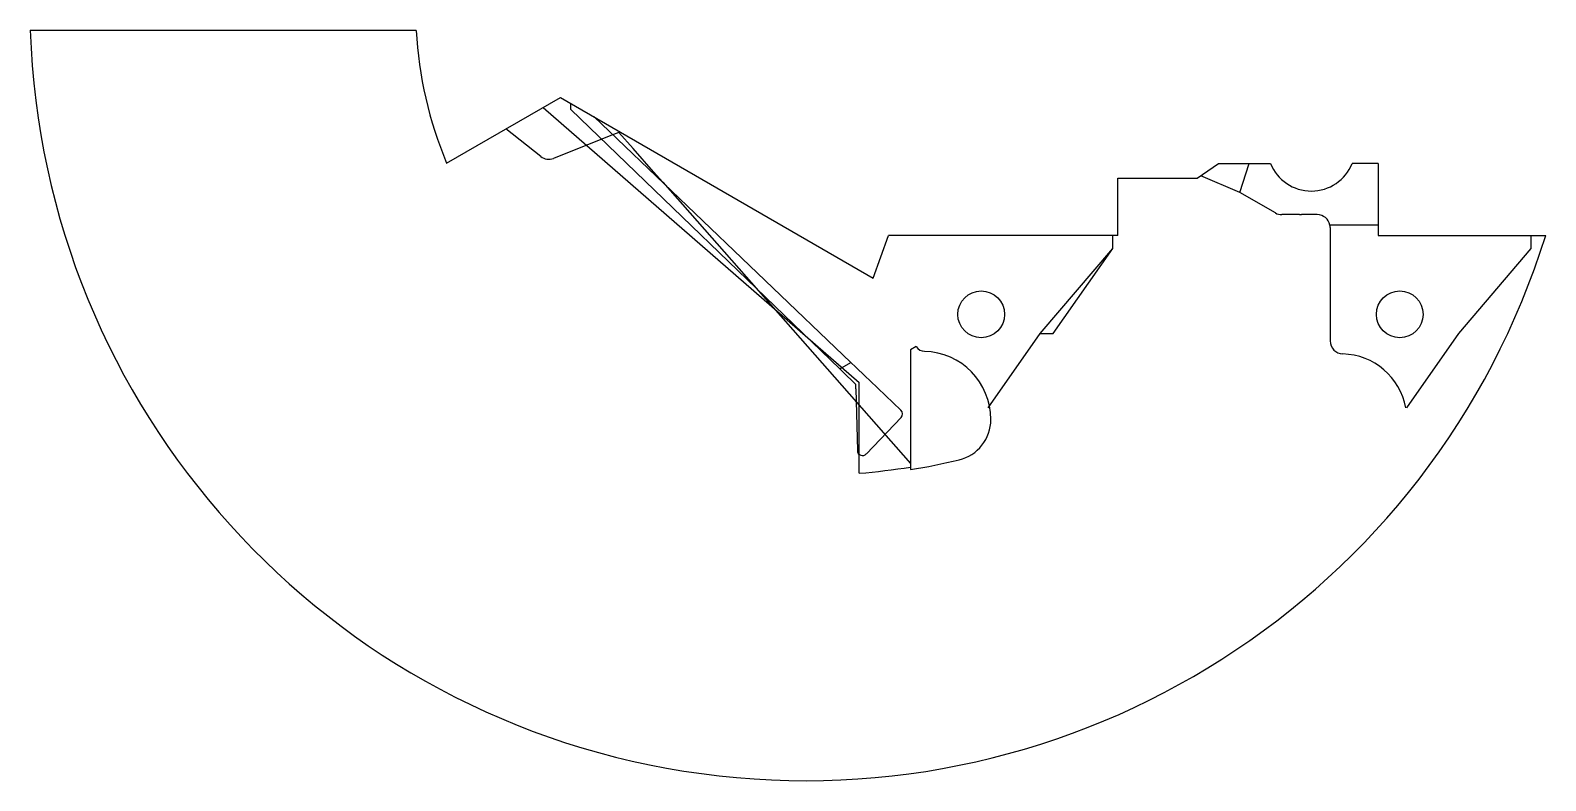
# Model space of a CAD drawing. Extents: x 253.1 to 282.3, y 95.6 to 110.
import ezdxf

# ---------------------------------------------------------------- set-up
doc = ezdxf.new("R2010")
doc.units = 0
doc.header["$LTSCALE"] = 12.7
doc.header["$MEASUREMENT"] = 0
doc.layers.add('MODELSKETCH_VISIBLE', color=7, linetype='CONTINUOUS')

msp = doc.modelspace()

# ---------------------------------------------------------------- linework, layer by layer
at = {"layer": 'MODELSKETCH_VISIBLE'}
for p, q in [((253.1, 110.046), (260.538, 110.046)), ((261.126, 107.486), (263.322, 108.755)), ((263.322, 108.755), (269.349, 105.275)), ((262.989, 108.562), (269.082, 103.264)), ((263.523, 108.519), (263.523, 108.639)), ((268.705, 103.526), (263.523, 108.519)), ((262.941, 107.616), (262.269, 108.146)), ((263.965, 108.384), (268.921, 103.65)), ((264.259, 108.006), (263.188, 107.58)), ((264.343, 108.04), (264.259, 108.006)), ((264.448, 108.081), (264.343, 108.04)), ((264.448, 108.081), (264.723, 107.769)), ((265.117, 107.322), (264.723, 107.769)), ((265.293, 107.121), (265.117, 107.322)), ((275.597, 107.196), (276.007, 107.483)), ((276.42, 106.924), (275.666, 107.245)), ((276.007, 107.483), (277.009, 107.483)), ((276.42, 106.924), (276.596, 107.483)), ((279.086, 107.483), (278.585, 107.483)), ((279.086, 107.483), (279.086, 106.097)), ((265.293, 107.121), (270.068, 101.701)), ((274.069, 107.196), (275.597, 107.196)), ((274.069, 106.097), (274.069, 107.196)), ((277.103, 106.53), (276.42, 106.924)), ((277.569, 106.496), (277.228, 106.496)), ((277.569, 106.496), (277.609, 106.496)), ((277.911, 106.496), (277.609, 106.496)), ((269.349, 105.275), (269.648, 106.097)), ((274.069, 106.097), (269.648, 106.097)), ((273.969, 105.847), (273.969, 106.097)), ((278.156, 106.297), (279.086, 106.297)), ((278.161, 106.246), (278.161, 104.064)), ((279.086, 106.097), (282.315, 106.097)), ((282.036, 105.847), (282.036, 106.097)), ((272.572, 104.209), (273.969, 105.847)), ((272.822, 104.209), (273.969, 105.847)), ((280.639, 104.209), (282.036, 105.847)), ((271.568, 102.775), (272.572, 104.209)), ((272.572, 104.209), (272.822, 104.209)), ((279.635, 102.775), (280.639, 104.209)), ((270.177, 103.954), (270.068, 103.891)), ((270.068, 103.891), (270.068, 101.585)), ((268.705, 103.526), (268.921, 103.65)), ((268.799, 103.435), (268.705, 103.526)), ((268.978, 103.263), (268.799, 103.435)), ((268.921, 103.65), (269.015, 103.56)), ((269.195, 103.388), (269.015, 103.56)), ((269.016, 103.226), (268.978, 103.263)), ((269.018, 103.141), (269.016, 103.226)), ((269.018, 103.141), (269.045, 101.954)), ((269.082, 101.516), (269.082, 103.264)), ((269.195, 103.388), (269.29, 103.298)), ((269.884, 102.73), (269.29, 103.298)), ((269.218, 101.887), (269.887, 102.589))]:
    msp.add_line(p, q, dxfattribs=at)
for centre in [(271.432, 104.576), (279.502, 104.576)]:
    msp.add_circle(centre, 0.45, dxfattribs=at)
for centre, radius, start, end in [((268.042, 110.546), 14.95, 181.9166, 342.6888), ((268.261, 110.473), 7.735, 183.1696, 202.7166), ((263.096, 107.812), 0.25, 231.7084, 291.7084), ((277.797, 107.801), 0.85, 201.9773, 338.0227), ((277.228, 106.746), 0.25, 240, 270), ((277.911, 106.246), 0.25, 11.7138, 90), ((277.911, 106.246), 0.25, 0, 11.7138), ((278.411, 104.064), 0.25, 180, 268.5467), ((270.344, 104.064), 0.2, 213.3357, 268.5467), ((270.305, 102.551), 1.313, 0, 88.5467), ((278.373, 102.551), 1.263, 10.2138, 88.5467), ((269.815, 102.658), 0.1, 316.3146, 46.3146), ((270.818, 102.551), 0.8, 283.5596, 0), ((269.145, 101.956), 0.1, 181.3146, 316.3146), ((268.068, 113.954), 12.529, 279.1852, 283.5596), ((268.068, 113.954), 12.479, 274.6606, 279.2224)]:
    msp.add_arc(centre, radius, start, end, dxfattribs=at)

doc.saveas('drawing.dxf')
